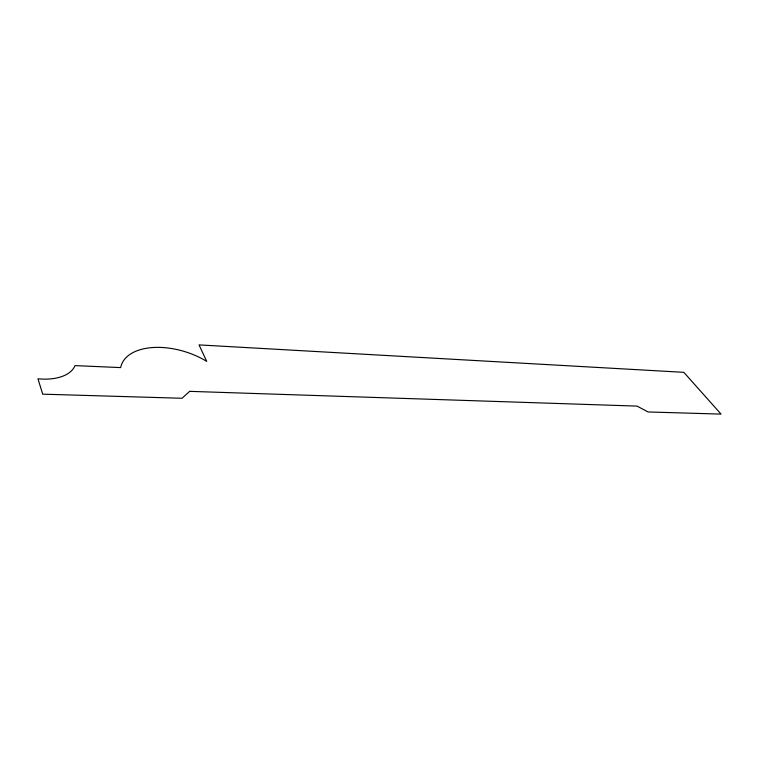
<?xml version="1.0" encoding="UTF-8"?>
<svg xmlns="http://www.w3.org/2000/svg" width="759" height="759" viewBox="0 0 759 759"><rect width="100%" height="100%" fill="white"/><g stroke="black" fill="none" stroke-linecap="round" stroke-linejoin="round"><path stroke-width="1.14" d="M189.655 391.35L182.037 398.266L42.703 394.168L37.95 378.779A42.684 23.652 12.9 0 0 74.999 365.61L120.681 367.593A57.399 32.457 17.6 0 1 206.733 361.388L199.038 344.899L683.821 372.327L721.05 414.101L648.11 411.957L637.029 406.103L189.655 391.35"/></g></svg>
